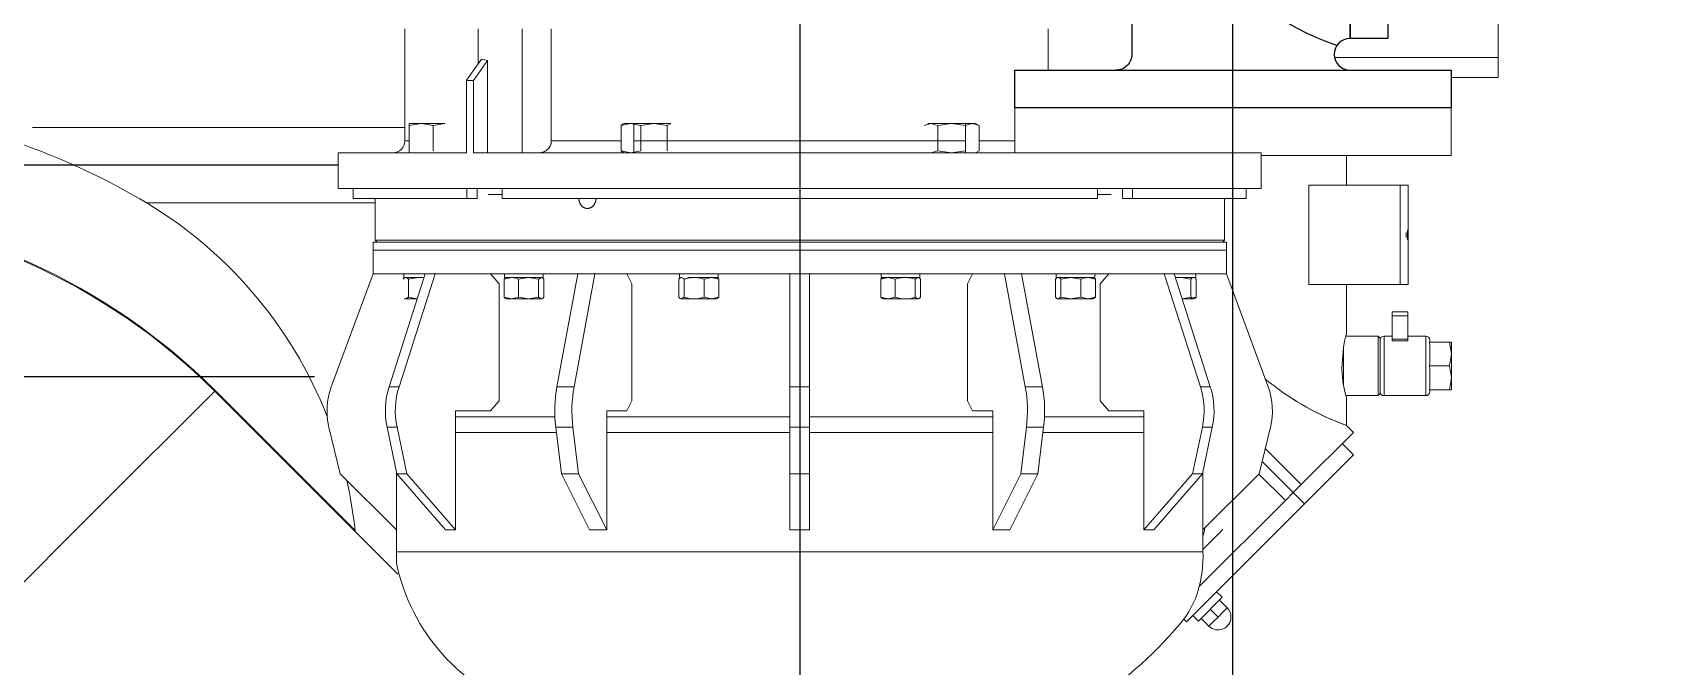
# Model space of a CAD drawing. Extents: x -160 to 364724, y -100 to 7353297.
# Drawn here: x 360705.282 to 360706.098, y 7352441.972 to 7352442.292 of the extents above; entities that cross this region are included whole.
import ezdxf

# ---------------------------------------------------------------- set-up
doc = ezdxf.new("R2010")
doc.units = 0
doc.header["$LTSCALE"] = 5
doc.linetypes.add('________________', pattern=[0])
doc.linetypes.add('SGC_DASHDOT', pattern=[1, 0.5, -0.25, 0, -0.25])
for name, color, linetype in [('BOLA LM', 1, 'Continuous'), ('BOMBA', 1, 'Continuous'), ('FLANGES', 2, 'Continuous'), ('SANC_COTAS', 1, 'Continuous'), ('SGC-Eixos', 253, 'SGC_DASHDOT'), ('SGC-Tubos (Desenho Bifilar)', 3, 'Continuous')]:
    doc.layers.add(name, color=color, linetype=linetype)
doc.layers.add('ESCADA', color=2, linetype='Continuous', lineweight=20)

# ---------------------------------------------------------------- blocks, each defined once
blk = doc.blocks.new('A$C29D3606B')
at = {"layer": 'FLANGES'}
for points in [[(0, -0.10986), (0.019, -0.10986), (0.019, 0.11014), (0, 0.11014)], [(0.271, -0.11), (0.29, -0.11), (0.29, 0.11), (0.271, 0.11)], [(0.255, 0.05914), (0.255, 0.07814), (0.035, 0.07814), (0.035, 0.05914)]]:
    blk.add_lwpolyline(points, close=True, dxfattribs=at)
blk.add_arc((0.08622, 0.0741), 0.02242, 10.36667, 169.63333, dxfattribs=at)
at = {"layer": 'SGC-Tubos (Desenho Bifilar)'}
for p, q in [((0.263, -0.05086), (0.15856, -0.04416)), ((0.145, -0.05086), (0.027, -0.05086))]:
    blk.add_line(p, q, dxfattribs=at)
blk.add_lwpolyline([(0.271, 0.05914, -1), (0.255, 0.05914), (0.035, 0.05914, -1), (0.019, 0.05914)], format="xyb", dxfattribs=at)
for centre, radius, start, end in [((0.16794, 0.10015), 0.14462, 199.25491, 266.27937), ((0.1464, -0.03664), 0.01429, 264.38219, 328.27493), ((0.027, -0.05886), 0.008, 89.98894, 180), ((0.263, -0.05886), 0.008, 0.00001, 90.03465)]:
    blk.add_arc(centre, radius, start, end, dxfattribs=at)

msp = doc.modelspace()

# ---------------------------------------------------------------- linework, layer by layer
at = {"layer": 'BOLA LM'}
msp.add_circle((360706.15689, 7352442.33982), 0.05931, dxfattribs=at)
at = {"layer": 'BOMBA', "linetype": '________________', "lineweight": 9}
for p, q in [((360706.02079, 7352442.27895), (360706.02079, 7352442.36695)), ((360705.46979, 7352442.29345), (360705.46979, 7352442.23695)), ((360705.50678, 7352442.29345), (360705.50678, 7352442.27583)), ((360705.5289, 7352442.29345), (360705.5289, 7352442.23095)), ((360705.54362, 7352442.29345), (360705.54362, 7352442.23695)), ((360705.79396, 7352442.2726), (360705.79396, 7352442.29345)), ((360705.50849, 7352442.27826), (360705.50089, 7352442.26751)), ((360705.51146, 7352442.27745), (360705.50439, 7352442.26745)), ((360705.50849, 7352442.27826), (360705.51146, 7352442.27745)), ((360705.51146, 7352442.27745), (360705.51146, 7352442.23095)), ((360705.93829, 7352442.27895), (360706.02079, 7352442.27895)), ((360706.02079, 7352442.26895), (360706.02079, 7352442.27895)), ((360705.50089, 7352442.26751), (360705.50089, 7352442.23095)), ((360705.50439, 7352442.26745), (360705.50439, 7352442.23095)), ((360705.99712, 7352442.26895), (360706.02079, 7352442.26895)), ((360705.77712, 7352442.23095), (360705.77712, 7352442.2536)), ((360705.99712, 7352442.2296), (360705.99712, 7352442.2536)), ((360705.47802, 7352442.24575), (360705.47202, 7352442.24468)), ((360705.47202, 7352442.24468), (360705.47202, 7352442.24575)), ((360705.47802, 7352442.24575), (360705.47202, 7352442.24575)), ((360705.47202, 7352442.24468), (360705.47202, 7352442.23203)), ((360705.48402, 7352442.24468), (360705.47802, 7352442.24575)), ((360705.49002, 7352442.24575), (360705.47802, 7352442.24575)), ((360705.49002, 7352442.24575), (360705.48402, 7352442.24468)), ((360705.48402, 7352442.24468), (360705.48402, 7352442.23203)), ((360705.58377, 7352442.24575), (360705.57887, 7352442.24468)), ((360705.57887, 7352442.24468), (360705.57983, 7352442.24551)), ((360705.57887, 7352442.24468), (360705.57887, 7352442.23203)), ((360705.58026, 7352442.24575), (360705.57983, 7352442.24551)), ((360705.58377, 7352442.24575), (360705.58026, 7352442.24575)), ((360705.58867, 7352442.24468), (360705.58377, 7352442.24575)), ((360705.59536, 7352442.24575), (360705.58377, 7352442.24575)), ((360705.58526, 7352442.24575), (360705.58526, 7352442.23095)), ((360705.59536, 7352442.24575), (360705.58867, 7352442.24468)), ((360705.58867, 7352442.24468), (360705.58867, 7352442.23203)), ((360705.60205, 7352442.24468), (360705.59536, 7352442.24575)), ((360705.60385, 7352442.24575), (360705.59536, 7352442.24575)), ((360705.60385, 7352442.24575), (360705.60205, 7352442.24468)), ((360705.60205, 7352442.24468), (360705.60205, 7352442.23203)), ((360705.73494, 7352442.24575), (360705.73147, 7352442.24468)), ((360705.73333, 7352442.24575), (360705.73494, 7352442.24575)), ((360705.7384, 7352442.24468), (360705.73494, 7352442.24575)), ((360705.74533, 7352442.24575), (360705.73494, 7352442.24575)), ((360705.74533, 7352442.24575), (360705.7384, 7352442.24468)), ((360705.7384, 7352442.24468), (360705.7384, 7352442.23203)), ((360705.75226, 7352442.24468), (360705.74533, 7352442.24575)), ((360705.75572, 7352442.24575), (360705.74533, 7352442.24575)), ((360705.75572, 7352442.24575), (360705.75226, 7352442.24468)), ((360705.75226, 7352442.24468), (360705.75226, 7352442.23203)), ((360705.75233, 7352442.23095), (360705.75233, 7352442.24575)), ((360705.75918, 7352442.24468), (360705.75572, 7352442.24575)), ((360705.75733, 7352442.24575), (360705.75572, 7352442.24575)), ((360705.75918, 7352442.24468), (360705.75733, 7352442.24575)), ((360705.75918, 7352442.24468), (360705.75918, 7352442.23203)), ((360705.47202, 7352442.23695), (360705.46979, 7352442.23695)), ((360705.57887, 7352442.23695), (360705.54362, 7352442.23695)), ((360705.75233, 7352442.23695), (360705.58526, 7352442.23695)), ((360705.77712, 7352442.23695), (360705.75918, 7352442.23695)), ((360705.50089, 7352442.23095), (360705.43629, 7352442.23095)), ((360705.43629, 7352442.23095), (360705.43629, 7352442.21295)), ((360705.47202, 7352442.23095), (360705.47202, 7352442.23203)), ((360705.90129, 7352442.23095), (360705.50439, 7352442.23095)), ((360705.57887, 7352442.23203), (360705.58377, 7352442.23095)), ((360705.57983, 7352442.2312), (360705.57887, 7352442.23203)), ((360705.57983, 7352442.2312), (360705.58026, 7352442.23095)), ((360705.58377, 7352442.23095), (360705.58867, 7352442.23203)), ((360705.73494, 7352442.23095), (360705.7384, 7352442.23203)), ((360705.7384, 7352442.23203), (360705.74533, 7352442.23095)), ((360705.74533, 7352442.23095), (360705.75226, 7352442.23203)), ((360705.75733, 7352442.23095), (360705.75918, 7352442.23203)), ((360705.90129, 7352442.21295), (360705.90129, 7352442.23095)), ((360705.90129, 7352442.2296), (360705.99712, 7352442.2296)), ((360705.94427, 7352442.2146), (360705.94427, 7352442.2296)), ((360705.43629, 7352442.21295), (360705.90129, 7352442.21295)), ((360705.44379, 7352442.21295), (360705.44379, 7352442.20795)), ((360705.5011, 7352442.20795), (360705.5011, 7352442.21295)), ((360705.50619, 7352442.20795), (360705.50619, 7352442.21295)), ((360705.51878, 7352442.20995), (360705.51184, 7352442.20995)), ((360705.51878, 7352442.21295), (360705.51878, 7352442.20795)), ((360705.81881, 7352442.20795), (360705.81881, 7352442.21295)), ((360705.82575, 7352442.20995), (360705.81881, 7352442.20995)), ((360705.83139, 7352442.21295), (360705.83139, 7352442.20795)), ((360705.83648, 7352442.21295), (360705.83648, 7352442.20795)), ((360705.89379, 7352442.20795), (360705.89379, 7352442.21295)), ((360705.92533, 7352442.2146), (360705.92533, 7352442.1646)), ((360705.97133, 7352442.2146), (360705.92533, 7352442.2146)), ((360705.97133, 7352442.2146), (360705.97133, 7352442.1646)), ((360705.97533, 7352442.2146), (360705.97133, 7352442.2146)), ((360705.97533, 7352442.2146), (360705.97533, 7352442.1646)), ((360705.5011, 7352442.20795), (360705.44379, 7352442.20795)), ((360705.45479, 7352442.20795), (360705.45479, 7352442.18695)), ((360705.50619, 7352442.20795), (360705.5011, 7352442.20795)), ((360705.81881, 7352442.20795), (360705.51878, 7352442.20795)), ((360705.83648, 7352442.20795), (360705.83139, 7352442.20795)), ((360705.89379, 7352442.20795), (360705.83648, 7352442.20795)), ((360705.88279, 7352442.18695), (360705.88279, 7352442.20795)), ((360705.97508, 7352442.19201), (360705.97526, 7352442.19201)), ((360705.97508, 7352442.1871), (360705.97508, 7352442.19201)), ((360705.97526, 7352442.19201), (360705.97526, 7352442.1871)), ((360705.45379, 7352442.18595), (360705.88379, 7352442.18595)), ((360705.45379, 7352442.18595), (360705.45379, 7352442.18195)), ((360705.45479, 7352442.18695), (360705.88279, 7352442.18695)), ((360705.45479, 7352442.18695), (360705.45579, 7352442.18595)), ((360705.88179, 7352442.18595), (360705.88279, 7352442.18695)), ((360705.88379, 7352442.18195), (360705.88379, 7352442.18595)), ((360705.97433, 7352442.1909), (360705.97433, 7352442.18824)), ((360705.97433, 7352442.18824), (360705.97433, 7352442.1909)), ((360705.97526, 7352442.1871), (360705.97508, 7352442.1871)), ((360705.45379, 7352442.18195), (360705.88379, 7352442.18195)), ((360705.88379, 7352442.18195), (360705.45379, 7352442.18195)), ((360705.45379, 7352442.18195), (360705.45379, 7352442.16995)), ((360705.88379, 7352442.16995), (360705.88379, 7352442.18195)), ((360705.45379, 7352442.16995), (360705.43277, 7352442.11309)), ((360705.45385, 7352442.16995), (360705.45379, 7352442.16995)), ((360705.4801, 7352442.16995), (360705.45385, 7352442.16995)), ((360705.4801, 7352442.16995), (360705.46189, 7352442.11309)), ((360705.4851, 7352442.16995), (360705.46689, 7352442.11309)), ((360705.46929, 7352442.16769), (360705.46895, 7352442.16735)), ((360705.46924, 7352442.16995), (360705.46924, 7352442.16815)), ((360705.46989, 7352442.16815), (360705.46924, 7352442.16815)), ((360705.46954, 7352442.16789), (360705.46929, 7352442.16769)), ((360705.46979, 7352442.16804), (360705.46954, 7352442.16789)), ((360705.46999, 7352442.16815), (360705.46967, 7352442.16797)), ((360705.4703, 7352442.16815), (360705.46979, 7352442.16804)), ((360705.47029, 7352442.16815), (360705.46989, 7352442.16815)), ((360705.47098, 7352442.16815), (360705.47029, 7352442.16815)), ((360705.47113, 7352442.16783), (360705.4703, 7352442.16815)), ((360705.47666, 7352442.16815), (360705.47098, 7352442.16815)), ((360705.47164, 7352442.16735), (360705.47113, 7352442.16783)), ((360705.47666, 7352442.16815), (360705.47164, 7352442.16735)), ((360705.47944, 7352442.1679), (360705.47666, 7352442.16815)), ((360705.47952, 7352442.16815), (360705.47666, 7352442.16815)), ((360705.4826, 7352442.16995), (360705.4801, 7352442.16995)), ((360705.4826, 7352442.16995), (360705.4801, 7352442.16995)), ((360705.4851, 7352442.16995), (360705.4826, 7352442.16995)), ((360705.4851, 7352442.16995), (360705.4826, 7352442.16995)), ((360705.48515, 7352442.16995), (360705.4851, 7352442.16995)), ((360705.55696, 7352442.16995), (360705.4851, 7352442.16995)), ((360705.51731, 7352442.16495), (360705.51298, 7352442.16995)), ((360705.52348, 7352442.16815), (360705.51981, 7352442.16735)), ((360705.51981, 7352442.16735), (360705.52053, 7352442.16797)), ((360705.5201, 7352442.16995), (360705.5201, 7352442.16815)), ((360705.52348, 7352442.16815), (360705.5205, 7352442.16815)), ((360705.52085, 7352442.16815), (360705.52053, 7352442.16797)), ((360705.52578, 7352442.16783), (360705.52348, 7352442.16815)), ((360705.5257, 7352442.16815), (360705.52348, 7352442.16815)), ((360705.53218, 7352442.16815), (360705.5257, 7352442.16815)), ((360705.52716, 7352442.16735), (360705.52578, 7352442.16783)), ((360705.53218, 7352442.16815), (360705.52716, 7352442.16735)), ((360705.53719, 7352442.16735), (360705.53218, 7352442.16815)), ((360705.5396, 7352442.16815), (360705.53218, 7352442.16815)), ((360705.53854, 7352442.16815), (360705.53719, 7352442.16735)), ((360705.53916, 7352442.16797), (360705.53885, 7352442.16815)), ((360705.53988, 7352442.16735), (360705.53916, 7352442.16797)), ((360705.5396, 7352442.16815), (360705.5396, 7352442.16995)), ((360705.55696, 7352442.16995), (360705.54645, 7352442.11309)), ((360705.56562, 7352442.16995), (360705.55511, 7352442.11309)), ((360705.56129, 7352442.16995), (360705.55696, 7352442.16995)), ((360705.56129, 7352442.16995), (360705.55696, 7352442.16995)), ((360705.56562, 7352442.16995), (360705.56129, 7352442.16995)), ((360705.56562, 7352442.16995), (360705.56129, 7352442.16995)), ((360705.56565, 7352442.16995), (360705.56562, 7352442.16995)), ((360705.66379, 7352442.16995), (360705.56562, 7352442.16995)), ((360705.58422, 7352442.16495), (360705.58172, 7352442.16995)), ((360705.60862, 7352442.16797), (360705.6079, 7352442.16735)), ((360705.60818, 7352442.16995), (360705.60818, 7352442.16815)), ((360705.60859, 7352442.16815), (360705.60818, 7352442.16815)), ((360705.60924, 7352442.16815), (360705.60859, 7352442.16815)), ((360705.60924, 7352442.16815), (360705.60862, 7352442.16797)), ((360705.60893, 7352442.16815), (360705.60862, 7352442.16797)), ((360705.61026, 7352442.16768), (360705.60924, 7352442.16815)), ((360705.61059, 7352442.16735), (360705.61026, 7352442.16768)), ((360705.61252, 7352442.16784), (360705.61059, 7352442.16735)), ((360705.61561, 7352442.16815), (360705.61241, 7352442.16815)), ((360705.61561, 7352442.16815), (360705.61252, 7352442.16784)), ((360705.61874, 7352442.16783), (360705.61561, 7352442.16815)), ((360705.61875, 7352442.16815), (360705.61561, 7352442.16815)), ((360705.62062, 7352442.16735), (360705.61874, 7352442.16783)), ((360705.62728, 7352442.16815), (360705.61875, 7352442.16815)), ((360705.6243, 7352442.16815), (360705.62062, 7352442.16735)), ((360705.62797, 7352442.16735), (360705.6243, 7352442.16815)), ((360705.62725, 7352442.16797), (360705.62693, 7352442.16815)), ((360705.62725, 7352442.16797), (360705.62797, 7352442.16735)), ((360705.62768, 7352442.16815), (360705.62728, 7352442.16815)), ((360705.62768, 7352442.16815), (360705.62768, 7352442.16995)), ((360705.66879, 7352442.16995), (360705.66379, 7352442.16995)), ((360705.66379, 7352442.16995), (360705.66379, 7352442.11309)), ((360705.66879, 7352442.16995), (360705.66379, 7352442.16995)), ((360705.67379, 7352442.16995), (360705.66879, 7352442.16995)), ((360705.67379, 7352442.16995), (360705.66879, 7352442.16995)), ((360705.67379, 7352442.16995), (360705.67379, 7352442.11309)), ((360705.77196, 7352442.16995), (360705.67379, 7352442.16995)), ((360705.71329, 7352442.16815), (360705.70961, 7352442.16735)), ((360705.70961, 7352442.16735), (360705.71033, 7352442.16797)), ((360705.7099, 7352442.16995), (360705.7099, 7352442.16815)), ((360705.7103, 7352442.16815), (360705.7099, 7352442.16815)), ((360705.71888, 7352442.16815), (360705.7103, 7352442.16815)), ((360705.71065, 7352442.16815), (360705.71033, 7352442.16797)), ((360705.71696, 7352442.16735), (360705.71329, 7352442.16815)), ((360705.71889, 7352442.16784), (360705.71696, 7352442.16735)), ((360705.72198, 7352442.16815), (360705.71888, 7352442.16815)), ((360705.72198, 7352442.16815), (360705.71889, 7352442.16784)), ((360705.72511, 7352442.16783), (360705.72198, 7352442.16815)), ((360705.72522, 7352442.16815), (360705.72198, 7352442.16815)), ((360705.727, 7352442.16735), (360705.72511, 7352442.16783)), ((360705.7294, 7352442.16815), (360705.72522, 7352442.16815)), ((360705.72834, 7352442.16815), (360705.727, 7352442.16735)), ((360705.72897, 7352442.16797), (360705.72865, 7352442.16815)), ((360705.72969, 7352442.16735), (360705.72897, 7352442.16797)), ((360705.7294, 7352442.16815), (360705.7294, 7352442.16995)), ((360705.75336, 7352442.16495), (360705.75586, 7352442.16995)), ((360705.75586, 7352442.16995), (360705.77193, 7352442.16995)), ((360705.77193, 7352442.16995), (360705.77196, 7352442.16995)), ((360705.77196, 7352442.16995), (360705.78248, 7352442.11309)), ((360705.77629, 7352442.16995), (360705.77196, 7352442.16995)), ((360705.77629, 7352442.16995), (360705.77196, 7352442.16995)), ((360705.78062, 7352442.16995), (360705.77629, 7352442.16995)), ((360705.78062, 7352442.16995), (360705.77629, 7352442.16995)), ((360705.78062, 7352442.16995), (360705.79114, 7352442.11309)), ((360705.85249, 7352442.16995), (360705.78062, 7352442.16995)), ((360705.79842, 7352442.16797), (360705.7977, 7352442.16735)), ((360705.79799, 7352442.16995), (360705.79799, 7352442.16815)), ((360705.79839, 7352442.16815), (360705.79799, 7352442.16815)), ((360705.79904, 7352442.16815), (360705.79839, 7352442.16815)), ((360705.79904, 7352442.16815), (360705.79842, 7352442.16797)), ((360705.79874, 7352442.16815), (360705.79842, 7352442.16797)), ((360705.80006, 7352442.16768), (360705.79904, 7352442.16815)), ((360705.80541, 7352442.16815), (360705.79904, 7352442.16815)), ((360705.80039, 7352442.16735), (360705.80006, 7352442.16768)), ((360705.80541, 7352442.16815), (360705.80039, 7352442.16735)), ((360705.81043, 7352442.16735), (360705.80541, 7352442.16815)), ((360705.81193, 7352442.16815), (360705.80541, 7352442.16815)), ((360705.81184, 7352442.16784), (360705.81043, 7352442.16735)), ((360705.8141, 7352442.16815), (360705.81184, 7352442.16784)), ((360705.8141, 7352442.16815), (360705.81193, 7352442.16815)), ((360705.81778, 7352442.16735), (360705.8141, 7352442.16815)), ((360705.81709, 7352442.16815), (360705.8141, 7352442.16815)), ((360705.81706, 7352442.16797), (360705.81674, 7352442.16815)), ((360705.81706, 7352442.16797), (360705.81778, 7352442.16735)), ((360705.81749, 7352442.16815), (360705.81749, 7352442.16995)), ((360705.82027, 7352442.16495), (360705.8246, 7352442.16995)), ((360705.8246, 7352442.16995), (360705.85244, 7352442.16995)), ((360705.85244, 7352442.16995), (360705.85249, 7352442.16995)), ((360705.85249, 7352442.16995), (360705.8707, 7352442.11309)), ((360705.85499, 7352442.16995), (360705.85249, 7352442.16995)), ((360705.85499, 7352442.16995), (360705.85249, 7352442.16995)), ((360705.85749, 7352442.16995), (360705.85499, 7352442.16995)), ((360705.85749, 7352442.16995), (360705.85499, 7352442.16995)), ((360705.85749, 7352442.16995), (360705.8757, 7352442.11309)), ((360705.88373, 7352442.16995), (360705.85749, 7352442.16995)), ((360705.86093, 7352442.16815), (360705.85806, 7352442.16815)), ((360705.86093, 7352442.16815), (360705.85815, 7352442.1679)), ((360705.86594, 7352442.16735), (360705.86093, 7352442.16815)), ((360705.86663, 7352442.16815), (360705.86093, 7352442.16815)), ((360705.86646, 7352442.16784), (360705.86594, 7352442.16735)), ((360705.86729, 7352442.16815), (360705.86646, 7352442.16784)), ((360705.86729, 7352442.16815), (360705.86663, 7352442.16815)), ((360705.86799, 7352442.16793), (360705.86729, 7352442.16815)), ((360705.86835, 7352442.16815), (360705.86729, 7352442.16815)), ((360705.86791, 7352442.16797), (360705.8676, 7352442.16815)), ((360705.86863, 7352442.16735), (360705.86799, 7352442.16793)), ((360705.86835, 7352442.16995), (360705.88373, 7352442.16995)), ((360705.86835, 7352442.16815), (360705.86835, 7352442.16995)), ((360705.88373, 7352442.16995), (360705.88379, 7352442.16995)), ((360705.88379, 7352442.16995), (360705.90482, 7352442.11309)), ((360705.47164, 7352442.15816), (360705.47164, 7352442.16735)), ((360705.51731, 7352442.10596), (360705.51731, 7352442.16495)), ((360705.51981, 7352442.15816), (360705.51981, 7352442.16735)), ((360705.52716, 7352442.15816), (360705.52716, 7352442.16735)), ((360705.53719, 7352442.15816), (360705.53719, 7352442.16735)), ((360705.53988, 7352442.15816), (360705.53988, 7352442.16735)), ((360705.58422, 7352442.10596), (360705.58422, 7352442.16495)), ((360705.6079, 7352442.15816), (360705.6079, 7352442.16735)), ((360705.61059, 7352442.15816), (360705.61059, 7352442.16735)), ((360705.62062, 7352442.15816), (360705.62062, 7352442.16735)), ((360705.62797, 7352442.15816), (360705.62797, 7352442.16735)), ((360705.70961, 7352442.15816), (360705.70961, 7352442.16735)), ((360705.71696, 7352442.15816), (360705.71696, 7352442.16735)), ((360705.727, 7352442.15816), (360705.727, 7352442.16735)), ((360705.72969, 7352442.15816), (360705.72969, 7352442.16735)), ((360705.75336, 7352442.10596), (360705.75336, 7352442.16495)), ((360705.7977, 7352442.15816), (360705.7977, 7352442.16735)), ((360705.80039, 7352442.15816), (360705.80039, 7352442.16735)), ((360705.81043, 7352442.15816), (360705.81043, 7352442.16735)), ((360705.81778, 7352442.15816), (360705.81778, 7352442.16735)), ((360705.82027, 7352442.10596), (360705.82027, 7352442.16495)), ((360705.86594, 7352442.15816), (360705.86594, 7352442.16735)), ((360705.86863, 7352442.15816), (360705.86863, 7352442.16735)), ((360705.97133, 7352442.1646), (360705.92533, 7352442.1646)), ((360705.94427, 7352442.1396), (360705.94427, 7352442.1646)), ((360705.97533, 7352442.1646), (360705.97133, 7352442.1646)), ((360705.46954, 7352442.15762), (360705.46979, 7352442.15748)), ((360705.46967, 7352442.15754), (360705.46999, 7352442.15735)), ((360705.46979, 7352442.15748), (360705.4703, 7352442.15735)), ((360705.4703, 7352442.15735), (360705.47164, 7352442.15816)), ((360705.4703, 7352442.15735), (360705.47606, 7352442.15735)), ((360705.47164, 7352442.15816), (360705.47607, 7352442.15737)), ((360705.51981, 7352442.15816), (360705.52348, 7352442.15735)), ((360705.52053, 7352442.15754), (360705.51981, 7352442.15816)), ((360705.52053, 7352442.15754), (360705.52085, 7352442.15735)), ((360705.52085, 7352442.15735), (360705.52348, 7352442.15735)), ((360705.52348, 7352442.15735), (360705.52716, 7352442.15816)), ((360705.52348, 7352442.15735), (360705.53218, 7352442.15735)), ((360705.52716, 7352442.15816), (360705.53218, 7352442.15735)), ((360705.53218, 7352442.15735), (360705.53719, 7352442.15816)), ((360705.53218, 7352442.15735), (360705.53854, 7352442.15735)), ((360705.53719, 7352442.15816), (360705.53854, 7352442.15735)), ((360705.53854, 7352442.15735), (360705.53916, 7352442.15754)), ((360705.53885, 7352442.15735), (360705.53854, 7352442.15735)), ((360705.53885, 7352442.15735), (360705.53916, 7352442.15754)), ((360705.53916, 7352442.15754), (360705.53988, 7352442.15816)), ((360705.6079, 7352442.15816), (360705.60862, 7352442.15754)), ((360705.60862, 7352442.15754), (360705.60924, 7352442.15735)), ((360705.60862, 7352442.15754), (360705.60893, 7352442.15735)), ((360705.60893, 7352442.15735), (360705.60924, 7352442.15735)), ((360705.60924, 7352442.15735), (360705.61059, 7352442.15816)), ((360705.60924, 7352442.15735), (360705.61561, 7352442.15735)), ((360705.61059, 7352442.15816), (360705.61369, 7352442.15748)), ((360705.61369, 7352442.15748), (360705.61561, 7352442.15735)), ((360705.61561, 7352442.15735), (360705.61789, 7352442.15753)), ((360705.61561, 7352442.15735), (360705.6243, 7352442.15735)), ((360705.61789, 7352442.15753), (360705.62062, 7352442.15816)), ((360705.62062, 7352442.15816), (360705.6243, 7352442.15735)), ((360705.6243, 7352442.15735), (360705.62797, 7352442.15816)), ((360705.6243, 7352442.15735), (360705.62693, 7352442.15735)), ((360705.62693, 7352442.15735), (360705.62725, 7352442.15754)), ((360705.62797, 7352442.15816), (360705.62725, 7352442.15754)), ((360705.70961, 7352442.15816), (360705.71329, 7352442.15735)), ((360705.71033, 7352442.15754), (360705.70961, 7352442.15816)), ((360705.71033, 7352442.15754), (360705.71065, 7352442.15735)), ((360705.71065, 7352442.15735), (360705.71329, 7352442.15735)), ((360705.71329, 7352442.15735), (360705.71696, 7352442.15816)), ((360705.71329, 7352442.15735), (360705.72198, 7352442.15735)), ((360705.71696, 7352442.15816), (360705.71961, 7352442.15754)), ((360705.71961, 7352442.15754), (360705.72198, 7352442.15735)), ((360705.72198, 7352442.15735), (360705.72488, 7352442.15764)), ((360705.72198, 7352442.15735), (360705.72834, 7352442.15735)), ((360705.72488, 7352442.15764), (360705.727, 7352442.15816)), ((360705.727, 7352442.15816), (360705.72834, 7352442.15735)), ((360705.72834, 7352442.15735), (360705.72897, 7352442.15754)), ((360705.72834, 7352442.15735), (360705.72865, 7352442.15735)), ((360705.72865, 7352442.15735), (360705.72897, 7352442.15754)), ((360705.72897, 7352442.15754), (360705.72969, 7352442.15816)), ((360705.7977, 7352442.15816), (360705.79842, 7352442.15754)), ((360705.79842, 7352442.15754), (360705.79904, 7352442.15735)), ((360705.79842, 7352442.15754), (360705.79874, 7352442.15735)), ((360705.79874, 7352442.15735), (360705.79904, 7352442.15735)), ((360705.79904, 7352442.15735), (360705.80039, 7352442.15816)), ((360705.79904, 7352442.15735), (360705.80541, 7352442.15735)), ((360705.80039, 7352442.15816), (360705.80541, 7352442.15735)), ((360705.80541, 7352442.15735), (360705.81043, 7352442.15816)), ((360705.80541, 7352442.15735), (360705.8141, 7352442.15735)), ((360705.81043, 7352442.15816), (360705.8141, 7352442.15735)), ((360705.8141, 7352442.15735), (360705.81778, 7352442.15816)), ((360705.8141, 7352442.15735), (360705.81674, 7352442.15735)), ((360705.81674, 7352442.15735), (360705.81706, 7352442.15754)), ((360705.81778, 7352442.15816), (360705.81706, 7352442.15754)), ((360705.86152, 7352442.15737), (360705.86594, 7352442.15816)), ((360705.86152, 7352442.15735), (360705.86729, 7352442.15735)), ((360705.86863, 7352442.15816), (360705.86496, 7352442.15735)), ((360705.86594, 7352442.15816), (360705.86729, 7352442.15735)), ((360705.86729, 7352442.15735), (360705.86782, 7352442.15749)), ((360705.8676, 7352442.15735), (360705.86791, 7352442.15754)), ((360705.86782, 7352442.15749), (360705.86863, 7352442.15816)), ((360705.96727, 7352442.15078), (360705.96727, 7352442.14878)), ((360705.97527, 7352442.15078), (360705.96727, 7352442.15078)), ((360705.96727, 7352442.14878), (360705.97527, 7352442.14878)), ((360705.96727, 7352442.14878), (360705.96727, 7352442.1371)), ((360705.97527, 7352442.15078), (360705.97527, 7352442.14878)), ((360705.97527, 7352442.14878), (360705.97527, 7352442.1371)), ((360705.94339, 7352442.13606), (360705.94276, 7352442.13283)), ((360705.94404, 7352442.13873), (360705.94339, 7352442.13606)), ((360705.96027, 7352442.1386), (360705.944, 7352442.1386)), ((360705.94427, 7352442.1396), (360705.94404, 7352442.13873)), ((360705.96027, 7352442.12224), (360705.96027, 7352442.1386)), ((360705.96127, 7352442.1376), (360705.96027, 7352442.1386)), ((360705.96127, 7352442.1376), (360705.96127, 7352442.12233)), ((360705.96327, 7352442.1386), (360705.96327, 7352442.1086)), ((360705.96727, 7352442.1386), (360705.96327, 7352442.1386)), ((360705.96727, 7352442.1371), (360705.97527, 7352442.1371)), ((360705.96727, 7352442.1371), (360705.96727, 7352442.13629)), ((360705.97527, 7352442.13629), (360705.96727, 7352442.13629)), ((360705.98427, 7352442.1386), (360705.97527, 7352442.1386)), ((360705.97527, 7352442.1371), (360705.97527, 7352442.13629)), ((360705.98427, 7352442.1086), (360705.98427, 7352442.1386)), ((360705.98608, 7352442.1356), (360705.98627, 7352442.13393)), ((360705.98627, 7352442.1356), (360705.98608, 7352442.1356)), ((360705.98711, 7352442.1356), (360705.98608, 7352442.1356)), ((360705.98627, 7352442.1366), (360705.98627, 7352442.1356)), ((360705.9962, 7352442.1356), (360705.98711, 7352442.1356)), ((360705.99727, 7352442.1296), (360705.9962, 7352442.1356)), ((360705.9962, 7352442.1356), (360705.99727, 7352442.1356)), ((360705.99727, 7352442.1356), (360705.99727, 7352442.1296)), ((360705.94276, 7352442.13283), (360705.942, 7352442.12243)), ((360705.94277, 7352442.13291), (360705.94277, 7352442.13225)), ((360705.94277, 7352442.13225), (360705.94277, 7352442.12224)), ((360705.98627, 7352442.13393), (360705.98627, 7352442.12527)), ((360705.9962, 7352442.1236), (360705.99727, 7352442.1296)), ((360705.99727, 7352442.1176), (360705.99727, 7352442.1296)), ((360705.942, 7352442.12243), (360705.94214, 7352442.11947)), ((360705.94214, 7352442.11947), (360705.94272, 7352442.11463)), ((360705.94277, 7352442.12224), (360705.94277, 7352442.12069)), ((360705.94277, 7352442.12069), (360705.94277, 7352442.11495)), ((360705.96027, 7352442.1086), (360705.96027, 7352442.12224)), ((360705.96127, 7352442.12233), (360705.96127, 7352442.1096)), ((360705.98627, 7352442.12527), (360705.98608, 7352442.1236)), ((360705.98608, 7352442.1236), (360705.98627, 7352442.12193)), ((360705.9962, 7352442.1236), (360705.98608, 7352442.1236)), ((360705.98627, 7352442.12193), (360705.98627, 7352442.11327)), ((360705.99727, 7352442.1176), (360705.9962, 7352442.1236)), ((360705.37402, 7352442.11084), (360705.31452, 7352442.05134)), ((360705.37402, 7352442.11084), (360705.31452, 7352442.05134)), ((360705.44473, 7352442.04063), (360705.37402, 7352442.11134)), ((360705.46622, 7352442.01864), (360705.37402, 7352442.11084)), ((360705.46689, 7352442.11309), (360705.46189, 7352442.11309)), ((360705.55511, 7352442.11309), (360705.54645, 7352442.11309)), ((360705.67379, 7352442.11309), (360705.66379, 7352442.11309)), ((360705.66379, 7352442.11309), (360705.66379, 7352442.09265)), ((360705.67379, 7352442.11309), (360705.67379, 7352442.09265)), ((360705.79114, 7352442.11309), (360705.78248, 7352442.11309)), ((360705.8757, 7352442.11309), (360705.8707, 7352442.11309)), ((360705.90341, 7352442.11689), (360705.9056, 7352442.11517)), ((360705.90341, 7352442.11689), (360705.9056, 7352442.11518)), ((360705.94272, 7352442.11463), (360705.94404, 7352442.10846)), ((360705.94277, 7352442.11495), (360705.94277, 7352442.11429)), ((360705.98627, 7352442.11327), (360705.98608, 7352442.1116)), ((360705.98608, 7352442.1116), (360705.98627, 7352442.1116)), ((360705.98711, 7352442.1116), (360705.98608, 7352442.1116)), ((360705.98627, 7352442.1116), (360705.98627, 7352442.1106)), ((360705.9962, 7352442.1116), (360705.98711, 7352442.1116)), ((360705.9962, 7352442.1116), (360705.99727, 7352442.1176)), ((360705.99727, 7352442.1116), (360705.9962, 7352442.1116)), ((360705.99727, 7352442.1116), (360705.99727, 7352442.1176)), ((360705.51298, 7352442.10096), (360705.51731, 7352442.10596)), ((360705.58172, 7352442.10096), (360705.58422, 7352442.10596)), ((360705.75586, 7352442.10096), (360705.75336, 7352442.10596)), ((360705.8246, 7352442.10096), (360705.82027, 7352442.10596)), ((360705.944, 7352442.1086), (360705.96027, 7352442.1086)), ((360705.94404, 7352442.10846), (360705.94427, 7352442.1076)), ((360705.94427, 7352442.09363), (360705.94427, 7352442.1076)), ((360705.96027, 7352442.1086), (360705.96127, 7352442.1096)), ((360705.96327, 7352442.1086), (360705.98427, 7352442.1086)), ((360705.49532, 7352442.10096), (360705.51298, 7352442.10096)), ((360705.49532, 7352442.04096), (360705.49532, 7352442.10096)), ((360705.54543, 7352442.09796), (360705.49532, 7352442.09796)), ((360705.57152, 7352442.10096), (360705.58172, 7352442.10096)), ((360705.57152, 7352442.04096), (360705.57152, 7352442.10096)), ((360705.66379, 7352442.09796), (360705.57152, 7352442.09796)), ((360705.76606, 7352442.09796), (360705.67379, 7352442.09796)), ((360705.76606, 7352442.10096), (360705.75586, 7352442.10096)), ((360705.76606, 7352442.04096), (360705.76606, 7352442.10096)), ((360705.84201, 7352442.09796), (360705.79216, 7352442.09796)), ((360705.84227, 7352442.10096), (360705.8246, 7352442.10096)), ((360705.84227, 7352442.04096), (360705.84227, 7352442.10096)), ((360705.43159, 7352442.09265), (360705.43731, 7352442.06924)), ((360705.46587, 7352442.09265), (360705.46087, 7352442.09265)), ((360705.46087, 7352442.09265), (360705.46582, 7352442.06924)), ((360705.46587, 7352442.09265), (360705.47082, 7352442.06924)), ((360705.49532, 7352442.08996), (360705.54619, 7352442.08996)), ((360705.55452, 7352442.09265), (360705.54586, 7352442.09265)), ((360705.54586, 7352442.09265), (360705.54872, 7352442.06924)), ((360705.55452, 7352442.09265), (360705.55738, 7352442.06924)), ((360705.57152, 7352442.08996), (360705.66379, 7352442.08996)), ((360705.67379, 7352442.09265), (360705.66379, 7352442.09265)), ((360705.66379, 7352442.09265), (360705.66379, 7352442.06924)), ((360705.67379, 7352442.09265), (360705.67379, 7352442.06924)), ((360705.67379, 7352442.08996), (360705.76606, 7352442.08996)), ((360705.78306, 7352442.09265), (360705.7802, 7352442.06924)), ((360705.79172, 7352442.09265), (360705.78306, 7352442.09265)), ((360705.79172, 7352442.09265), (360705.78886, 7352442.06924)), ((360705.79146, 7352442.08996), (360705.84215, 7352442.08996)), ((360705.87171, 7352442.09265), (360705.86676, 7352442.06924)), ((360705.87671, 7352442.09265), (360705.87171, 7352442.09265)), ((360705.87671, 7352442.09265), (360705.87176, 7352442.06924)), ((360705.90599, 7352442.09265), (360705.90028, 7352442.06924)), ((360705.92151, 7352442.06376), (360705.94781, 7352442.09006)), ((360705.94402, 7352442.09369), (360705.94427, 7352442.0936)), ((360705.94427, 7352442.0936), (360705.94427, 7352442.09363)), ((360705.94427, 7352442.0936), (360705.94427, 7352442.0936)), ((360705.94781, 7352442.09006), (360705.94427, 7352442.0936)), ((360705.94427, 7352442.0936), (360705.94427, 7352442.0936)), ((360705.90337, 7352442.0819), (360705.92151, 7352442.06376)), ((360705.92316, 7352442.0541), (360705.94781, 7352442.07875)), ((360705.94781, 7352442.07875), (360705.94215, 7352442.08441)), ((360705.46559, 7352442.04096), (360705.46559, 7352442.07032)), ((360705.87199, 7352442.04096), (360705.87199, 7352442.07032)), ((360705.9018, 7352442.07547), (360705.91751, 7352442.05976)), ((360705.9018, 7352442.07547), (360705.91751, 7352442.05976)), ((360705.43731, 7352442.06924), (360705.46559, 7352442.04096)), ((360705.47082, 7352442.06924), (360705.46582, 7352442.06924)), ((360705.46582, 7352442.06924), (360705.49032, 7352442.04096)), ((360705.47082, 7352442.06924), (360705.49532, 7352442.04096)), ((360705.55738, 7352442.06924), (360705.54872, 7352442.06924)), ((360705.54872, 7352442.06924), (360705.56286, 7352442.04096)), ((360705.55738, 7352442.06924), (360705.57152, 7352442.04096)), ((360705.67379, 7352442.06924), (360705.66379, 7352442.06924)), ((360705.66379, 7352442.06924), (360705.66379, 7352442.04096)), ((360705.67379, 7352442.06924), (360705.67379, 7352442.04096)), ((360705.7802, 7352442.06924), (360705.76606, 7352442.04096)), ((360705.78886, 7352442.06924), (360705.77472, 7352442.04096)), ((360705.78886, 7352442.06924), (360705.7802, 7352442.06924)), ((360705.86676, 7352442.06924), (360705.84227, 7352442.04096)), ((360705.87176, 7352442.06924), (360705.84727, 7352442.04096)), ((360705.87176, 7352442.06924), (360705.86676, 7352442.06924)), ((360705.90028, 7352442.06924), (360705.87199, 7352442.04096)), ((360705.90015, 7352442.06912), (360705.91351, 7352442.05576)), ((360705.92151, 7352442.06376), (360705.91751, 7352442.05976)), ((360705.86366, 7352441.9946), (360705.92316, 7352442.0541)), ((360705.91351, 7352442.05576), (360705.87015, 7352442.0124)), ((360705.91351, 7352442.05576), (360705.91751, 7352442.05976)), ((360705.92316, 7352442.0541), (360705.91751, 7352442.05976)), ((360705.31452, 7352442.05134), (360705.2577, 7352441.99453)), ((360705.31452, 7352442.05134), (360705.2577, 7352441.99453)), ((360705.46559, 7352442.04096), (360705.46559, 7352442.02996)), ((360705.49532, 7352442.04096), (360705.49032, 7352442.04096)), ((360705.57152, 7352442.04096), (360705.56286, 7352442.04096)), ((360705.67379, 7352442.04096), (360705.66379, 7352442.04096)), ((360705.77472, 7352442.04096), (360705.76606, 7352442.04096)), ((360705.84727, 7352442.04096), (360705.84227, 7352442.04096)), ((360705.88206, 7352442.04121), (360705.87199, 7352442.03114)), ((360705.87199, 7352442.02996), (360705.87199, 7352442.04096)), ((360705.46559, 7352442.02996), (360705.87199, 7352442.02996)), ((360705.86967, 7352441.99495), (360705.88169, 7352442.00698)), ((360705.88169, 7352442.00698), (360705.87886, 7352442.0098)), ((360705.88422, 7352442.00162), (360705.88028, 7352442.00556)), ((360705.86684, 7352441.99778), (360705.86967, 7352441.99495)), ((360705.87502, 7352441.99243), (360705.87109, 7352441.99637)), ((360705.87962, 7352441.99703), (360705.87568, 7352442.00097)), ((360705.87962, 7352441.99703), (360705.87732, 7352441.99473)), ((360705.88192, 7352441.99933), (360705.87962, 7352441.99703)), ((360705.88422, 7352442.00162), (360705.88192, 7352441.99933)), ((360705.86366, 7352441.9946), (360705.86237, 7352441.9959)), ((360705.87732, 7352441.99473), (360705.87502, 7352441.99243))]:
    msp.add_line(p, q, dxfattribs=at)
at = {"layer": 'BOMBA', "linetype": '________________', "lineweight": 9, "extrusion": (0, 0, -1)}
msp.add_lwpolyline([(-360705.54362, 7352442.23695), (-360705.54361, 7352442.23671), (-360705.5436, 7352442.23647), (-360705.54357, 7352442.23622), (-360705.54353, 7352442.23598), (-360705.54349, 7352442.23573), (-360705.54343, 7352442.23549), (-360705.54336, 7352442.23525), (-360705.54328, 7352442.23501), (-360705.54319, 7352442.23477), (-360705.54309, 7352442.23454), (-360705.54299, 7352442.23433), (-360705.54288, 7352442.23413), (-360705.54276, 7352442.23393), (-360705.54263, 7352442.23372), (-360705.54249, 7352442.23353), (-360705.54234, 7352442.23333), (-360705.54218, 7352442.23314), (-360705.54201, 7352442.23295), (-360705.54183, 7352442.23277), (-360705.54165, 7352442.23259), (-360705.54145, 7352442.23242), (-360705.54124, 7352442.23226), (-360705.54102, 7352442.2321), (-360705.54079, 7352442.23195), (-360705.54056, 7352442.23181), (-360705.54035, 7352442.23169), (-360705.54012, 7352442.23158), (-360705.53988, 7352442.23147), (-360705.53963, 7352442.23137), (-360705.53938, 7352442.23128), (-360705.53911, 7352442.2312), (-360705.53881, 7352442.23112), (-360705.53849, 7352442.23106), (-360705.53821, 7352442.23101), (-360705.53792, 7352442.23098), (-360705.53763, 7352442.23096), (-360705.53734, 7352442.23095)], dxfattribs=at)
at = {"layer": 'BOMBA', "linetype": '________________', "lineweight": 9}
for points in [[(360705.55749, 7352442.20795), (360705.5575, 7352442.20775), (360705.55751, 7352442.20754), (360705.55752, 7352442.20733), (360705.55755, 7352442.20713), (360705.55758, 7352442.20692), (360705.55763, 7352442.20671), (360705.55768, 7352442.2065), (360705.55773, 7352442.2063), (360705.55779, 7352442.20611), (360705.55786, 7352442.20591), (360705.55794, 7352442.20573), (360705.55802, 7352442.20554), (360705.55811, 7352442.20536), (360705.55821, 7352442.20518), (360705.55832, 7352442.205), (360705.55843, 7352442.20483), (360705.55854, 7352442.20467), (360705.55866, 7352442.20452), (360705.55879, 7352442.20437), (360705.55892, 7352442.20423), (360705.55906, 7352442.20409), (360705.5592, 7352442.20396), (360705.55935, 7352442.20383), (360705.55951, 7352442.20372), (360705.55966, 7352442.20361), (360705.55982, 7352442.20351), (360705.55998, 7352442.20342), (360705.56014, 7352442.20334), (360705.56031, 7352442.20326), (360705.56049, 7352442.20319), (360705.56066, 7352442.20313), (360705.56084, 7352442.20308), (360705.56102, 7352442.20304), (360705.5612, 7352442.203), (360705.56137, 7352442.20298), (360705.56155, 7352442.20296), (360705.56174, 7352442.20296), (360705.56179, 7352442.20295)], [(360705.56179, 7352442.20295), (360705.56192, 7352442.20296), (360705.56211, 7352442.20297), (360705.56229, 7352442.20299), (360705.56247, 7352442.20302), (360705.56265, 7352442.20305), (360705.56283, 7352442.2031), (360705.563, 7352442.20315), (360705.56318, 7352442.20322), (360705.56335, 7352442.20329), (360705.56353, 7352442.20337), (360705.56369, 7352442.20346), (360705.56386, 7352442.20355), (360705.56401, 7352442.20366), (360705.56417, 7352442.20377), (360705.56432, 7352442.20388), (360705.56447, 7352442.20401), (360705.56461, 7352442.20415), (360705.56475, 7352442.20429), (360705.56488, 7352442.20444), (360705.56501, 7352442.20459), (360705.56513, 7352442.20474), (360705.56524, 7352442.20491), (360705.56535, 7352442.20507), (360705.56546, 7352442.20525), (360705.56555, 7352442.20543), (360705.56564, 7352442.20562), (360705.56573, 7352442.20581), (360705.5658, 7352442.206), (360705.56587, 7352442.20619), (360705.56593, 7352442.20639), (360705.56599, 7352442.20659), (360705.56603, 7352442.2068), (360705.56607, 7352442.20701), (360705.5661, 7352442.20722), (360705.56613, 7352442.20743), (360705.56614, 7352442.2076), (360705.56615, 7352442.20778), (360705.56615, 7352442.20795)]]:
    msp.add_lwpolyline(points, dxfattribs=at)
for points in [[(360705.46559, 7352442.02996), (360705.46559, 7352442.02623), (360705.46561, 7352442.02429), (360705.46561, 7352442.02429, 0.267389), (360705.53199, 7352441.94996, 0.041424), (360705.57997, 7352441.92927)], [(360705.75716, 7352441.92912, 0.164669), (360705.86282, 7352441.99656, 0.068037), (360705.86949, 7352442.00996, 0.07925), (360705.87199, 7352442.02996)]]:
    msp.add_lwpolyline(points, format="xyb", dxfattribs=at)
at = {"layer": 'BOMBA', "linetype": '________________', "lineweight": 9, "extrusion": (0, 0, -1)}
for centre, radius, start, end in [((-360705.15295, 7352441.89026), 0.36665, 92.34468, 120), ((-360705.46379, 7352442.23695), 0.006, 180, 270), ((-360705.22662, 7352442.01788), 0.21929, 120, 158.53753), ((-360705.87199, 7352442.10096), 0.035, 159.70534, 193.72126), ((-360705.22662, 7352442.01788), 0.21929, 167.33048, 174.04516)]:
    msp.add_arc(centre, radius, start, end, dxfattribs=at)
at = {"layer": 'BOMBA', "linetype": '________________', "lineweight": 9}
for centre, radius, start, end in [((360705.15295, 7352441.88977), 0.31265, 45, 87.25007), ((360705.15295, 7352441.89026), 0.31265, 45, 86.66863), ((360705.96327, 7352442.1366), 0.002, 90, 180), ((360705.98427, 7352442.1366), 0.002, 0, 90), ((360705.46559, 7352442.10096), 0.035, 159.70534, 193.72126), ((360705.99323, 7352442.22679), 0.14191, 231.86553, 249.82029), ((360705.99324, 7352442.22681), 0.14192, 231.86577, 249.71027), ((360705.96327, 7352442.1106), 0.002, 180, 270), ((360705.98427, 7352442.1106), 0.002, 270, 0), ((360705.83548, 7352442.04844), 0.03805, 343.67003, 350.14685), ((360705.87962, 7352441.99703), 0.0065, 225, 0), ((360705.87962, 7352441.99703), 0.0065, 0, 45)]:
    msp.add_arc(centre, radius, start, end, dxfattribs=at)
at = {"layer": 'BOMBA', "linetype": '________________', "lineweight": 9, "extrusion": (0, 0, -1)}
for centre, major_axis, ratio, start_param, end_param in [((360705.66879, 7352442.49995), (-0.2148, -0.2148), 0.414214, 5.890486, 5.911993), ((360705.76606, 7352442.10096), (0, 0.035), 0.5, 1.216588, 1.810278), ((360705.77472, 7352442.10096), (0, 0.035), 0.5, 1.216588, 1.810278), ((360705.84227, 7352442.10096), (0, 0.035), 0.866025, 1.216588, 1.810278), ((360705.84727, 7352442.10096), (0, 0.035), 0.866025, 1.216588, 1.810278)]:
    msp.add_ellipse(centre, major_axis=major_axis, ratio=ratio, start_param=start_param, end_param=end_param, dxfattribs=at)
at = {"layer": 'BOMBA', "linetype": '________________', "lineweight": 9}
for centre, ratio in [((360705.49032, 7352442.10096), 0.866025), ((360705.49532, 7352442.10096), 0.866025), ((360705.56286, 7352442.10096), 0.5), ((360705.57152, 7352442.10096), 0.5)]:
    msp.add_ellipse(centre, major_axis=(0, 0.035), ratio=ratio, start_param=1.216588, end_param=1.810278, dxfattribs=at)
at = {"layer": 'ESCADA'}
for p, q in [((360705.46979, 7352442.24377), (360705.28212, 7352442.24377)), ((360705.45479, 7352442.20577), (360705.3397, 7352442.20577))]:
    msp.add_line(p, q, dxfattribs=at)
at = {"layer": 'SGC-Eixos', "ltscale": 2}
for p, q in [((360705.88712, 7352441.33081), (360705.88712, 7352444.40563)), ((360705.66879, 7352442.97532), (360705.66879, 7352441.57915))]:
    msp.add_line(p, q, dxfattribs=at)
at = {"layer": 'SGC-Eixos'}
msp.add_line((360705.43629, 7352442.22477), (360705.25712, 7352442.22477), dxfattribs=at)
at = {"layer": 'SGC-Eixos', "ltscale": 2}
msp.add_lwpolyline([(360703.30345, 7352442.14577), (360704.87656, 7352442.14577), (360704.87656, 7352442.11827), (360705.42427, 7352442.11827)], dxfattribs=at)

# ---------------------------------------------------------------- block references
at = {"layer": 'SANC_COTAS', "xscale": -1, "rotation": 270}
msp.add_blockref('A$C29D3606B', (360705.88699, 7352442.2536), dxfattribs=at)

doc.saveas('drawing.dxf')
